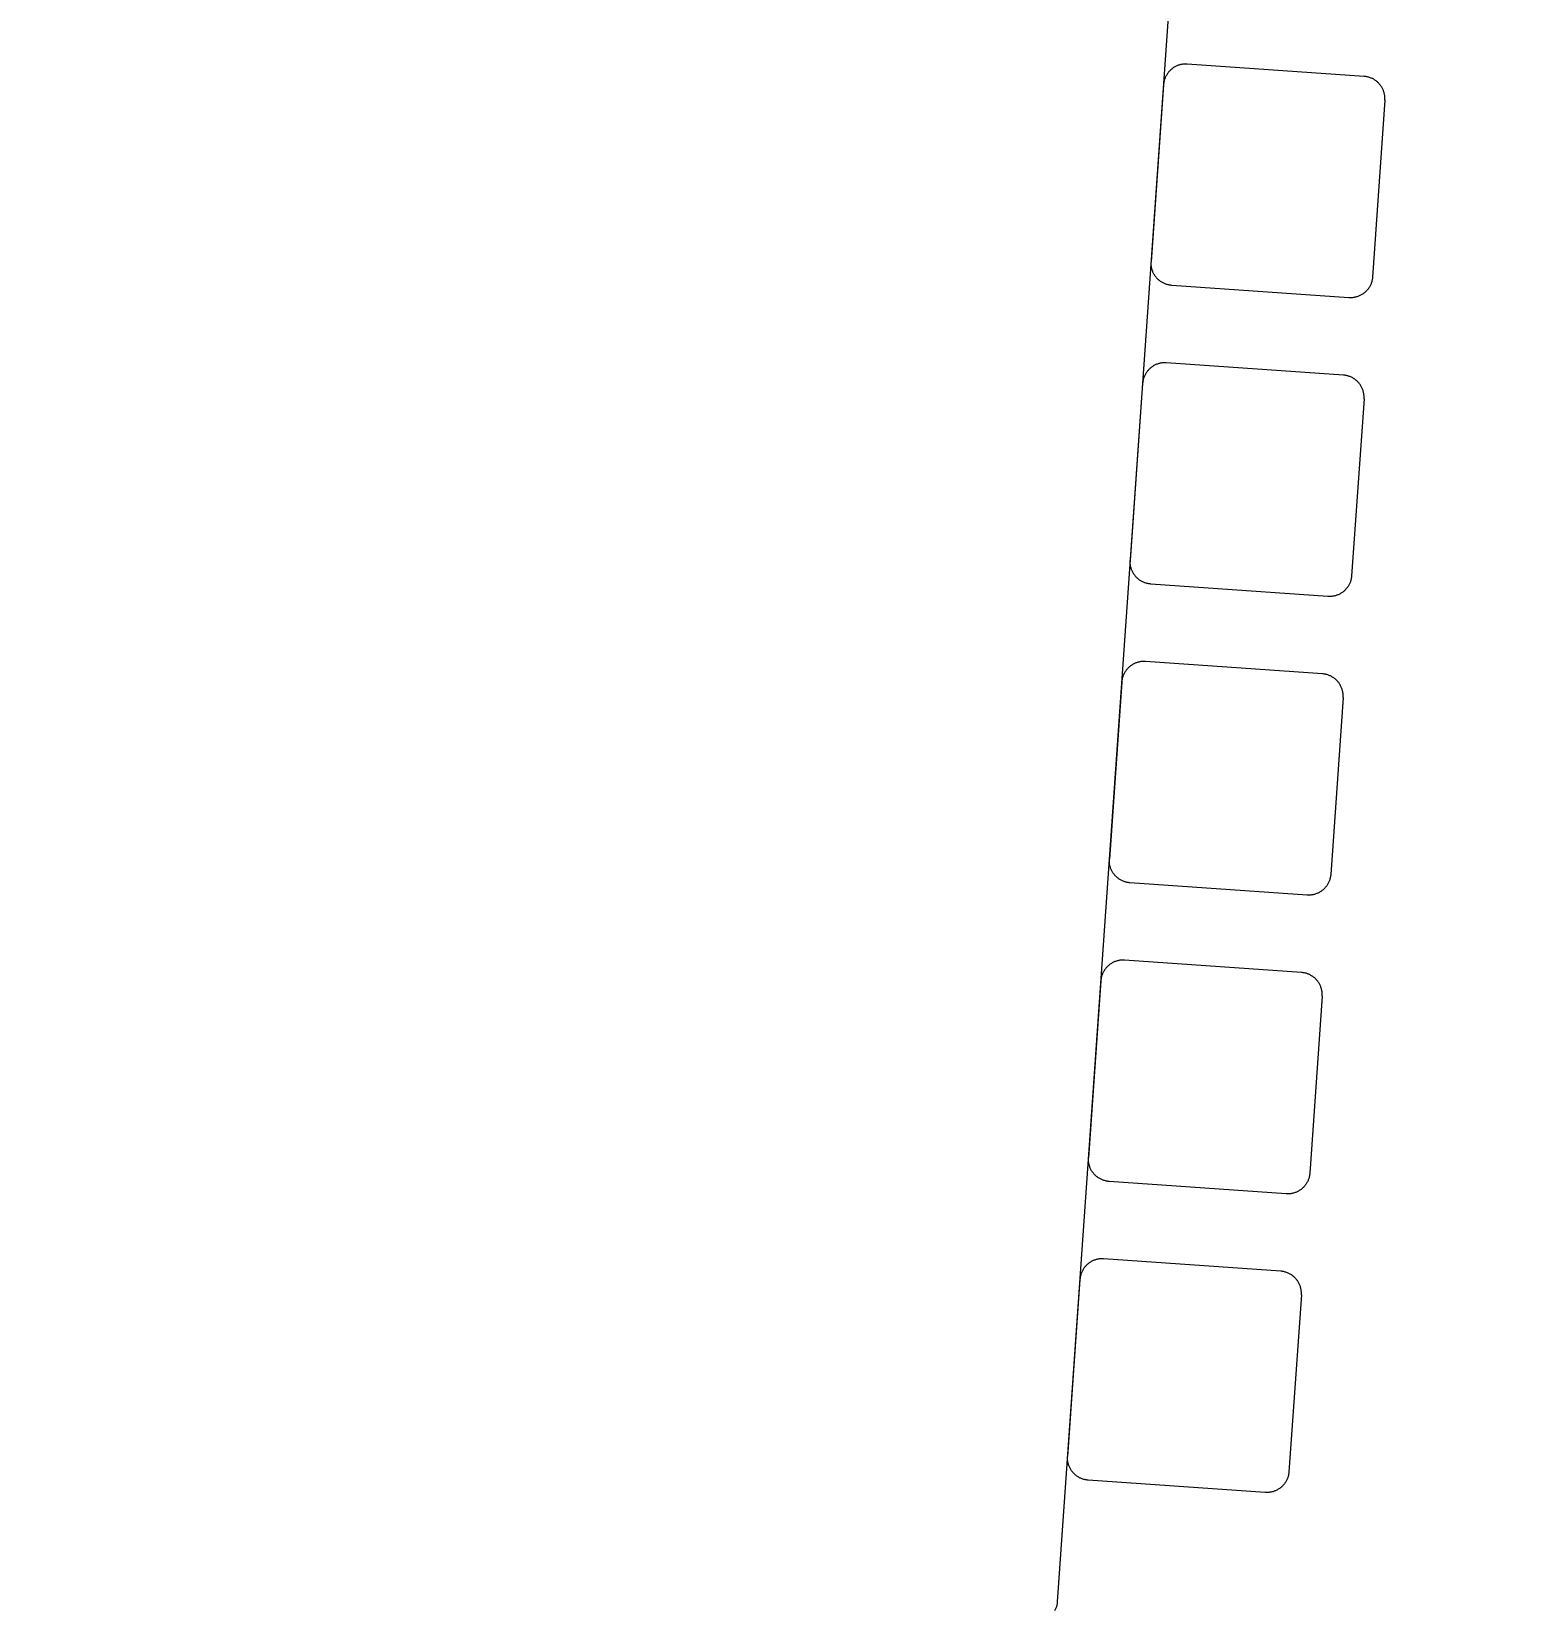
# Model space of a CAD drawing. Header units: millimetres. Extents: x -92 to 3826, y 8 to 2374.
# Drawn here: x 1190 to 1460, y 1211 to 1495.7 of the extents above; entities that cross this region are included whole.
import ezdxf

# ---------------------------------------------------------------- set-up
doc = ezdxf.new("R2010")
doc.units = ezdxf.units.MM
doc.layers.add('ZANO_R', color=7, linetype='Continuous', lineweight=0)
doc.layers.add('ZANO_W', color=1, linetype='Continuous', lineweight=0)
doc.styles.add('Arial', font='arial.ttf')
doc.styles.get("Standard").update_dxf_attribs({"font": 'ARIALUNI.TTF'})
doc.dimstyles.new('pl i ang', dxfattribs={"dimtxt": 50, "dimasz": 50, "dimexe": 1.25, "dimexo": 0.625, "dimgap": 10, "dimtad": 1, "dimtoh": 1, "dimtxsty": 'Standard', "dimcen": 2.5, "dimclrd": 1, "dimclre": 1, "dimclrt": 1, "dimadec": 0, "dimazin": 0, "dimtfac": 1, "dimtmove": 0, "dimatfit": 3, "dimfxl": 1, "dimarcsym": 1})

# ---------------------------------------------------------------- blocks, each defined once
blk = doc.blocks.new('*D388')
at = {"layer": 'ZANO_W', "color": 1, "lineweight": -2}
blk.add_line((1079.71, 1277.83), (1073.56, 1365.83), dxfattribs=at)
blk.add_arc((1084.53, 1208.93), 147.28, 109.6091, 164.3909, dxfattribs=at)
at = {"layer": 'ZANO_W', "color": 1}
for points in [[(1036.46, 1341.15), (1033.74, 1354.2), (1074.25, 1355.86)], [(936.07, 1249.47), (949.28, 1247.66), (937.25, 1208.93)]]:
    blk.add_solid(points, dxfattribs=at)
at = {"layer": 'ZANO_W', "color": 1, "insert": (954.37, 1330.3), "char_height": 40, "attachment_point": 5, "rotation": 47, "style": 'Arial'}
blk.add_mtext('86%%d', dxfattribs=at)

msp = doc.modelspace()

# ---------------------------------------------------------------- linework, layer by layer
at = {"layer": 'ZANO_R'}
for p, q in [((1429.2, 1989.21), (1374.88, 1212.47)), ((1395.95, 1489.26), (1395.83, 1489.19)), ((1396.07, 1489.33), (1395.95, 1489.26)), ((1396.19, 1489.39), (1396.07, 1489.33)), ((1396.31, 1489.45), (1396.19, 1489.39)), ((1396.43, 1489.51), (1396.31, 1489.45)), ((1396.56, 1489.56), (1396.43, 1489.51)), ((1396.69, 1489.61), (1396.56, 1489.56)), ((1396.82, 1489.65), (1396.69, 1489.61)), ((1396.95, 1489.69), (1396.82, 1489.65)), ((1397.08, 1489.73), (1396.95, 1489.69)), ((1397.21, 1489.76), (1397.08, 1489.73)), ((1397.35, 1489.78), (1397.21, 1489.76)), ((1397.48, 1489.8), (1397.35, 1489.78)), ((1397.62, 1489.82), (1397.48, 1489.8)), ((1397.75, 1489.83), (1397.62, 1489.82)), ((1397.89, 1489.84), (1397.75, 1489.83)), ((1398.03, 1489.84), (1397.89, 1489.84)), ((1398.16, 1489.83), (1398.03, 1489.84)), ((1398.3, 1489.83), (1398.16, 1489.83)), ((1430.22, 1487.6), (1398.3, 1489.83)), ((1394.06, 1486.39), (1394.04, 1486.25)), ((1394.08, 1486.52), (1394.06, 1486.39)), ((1394.11, 1486.66), (1394.08, 1486.52)), ((1394.14, 1486.79), (1394.11, 1486.66)), ((1394.17, 1486.92), (1394.14, 1486.79)), ((1394.21, 1487.05), (1394.17, 1486.92)), ((1394.25, 1487.18), (1394.21, 1487.05)), ((1394.3, 1487.31), (1394.25, 1487.18)), ((1394.35, 1487.44), (1394.3, 1487.31)), ((1394.41, 1487.56), (1394.35, 1487.44)), ((1394.47, 1487.68), (1394.41, 1487.56)), ((1394.54, 1487.8), (1394.47, 1487.68)), ((1394.61, 1487.92), (1394.54, 1487.8)), ((1394.68, 1488.04), (1394.61, 1487.92)), ((1394.76, 1488.15), (1394.68, 1488.04)), ((1394.84, 1488.26), (1394.76, 1488.15)), ((1394.92, 1488.37), (1394.84, 1488.26)), ((1395.01, 1488.47), (1394.92, 1488.37)), ((1395.1, 1488.57), (1395.01, 1488.47)), ((1395.2, 1488.67), (1395.1, 1488.57)), ((1395.3, 1488.76), (1395.2, 1488.67)), ((1395.4, 1488.86), (1395.3, 1488.76)), ((1395.5, 1488.94), (1395.4, 1488.86)), ((1395.61, 1489.03), (1395.5, 1488.94)), ((1395.72, 1489.11), (1395.61, 1489.03)), ((1395.83, 1489.19), (1395.72, 1489.11)), ((1430.36, 1487.58), (1430.22, 1487.6)), ((1430.49, 1487.57), (1430.36, 1487.58)), ((1430.63, 1487.55), (1430.49, 1487.57)), ((1430.76, 1487.52), (1430.63, 1487.55)), ((1430.9, 1487.49), (1430.76, 1487.52)), ((1431.03, 1487.46), (1430.9, 1487.49)), ((1431.16, 1487.42), (1431.03, 1487.46)), ((1431.29, 1487.37), (1431.16, 1487.42)), ((1431.42, 1487.32), (1431.29, 1487.37)), ((1431.54, 1487.27), (1431.42, 1487.32)), ((1431.67, 1487.21), (1431.54, 1487.27)), ((1431.79, 1487.15), (1431.67, 1487.21)), ((1431.91, 1487.09), (1431.79, 1487.15)), ((1432.03, 1487.02), (1431.91, 1487.09)), ((1432.14, 1486.95), (1432.03, 1487.02)), ((1432.25, 1486.87), (1432.14, 1486.95)), ((1432.36, 1486.79), (1432.25, 1486.87)), ((1432.47, 1486.7), (1432.36, 1486.79)), ((1432.58, 1486.62), (1432.47, 1486.7)), ((1432.68, 1486.52), (1432.58, 1486.62)), ((1432.78, 1486.43), (1432.68, 1486.52)), ((1432.87, 1486.33), (1432.78, 1486.43)), ((1394.03, 1486.12), (1391.8, 1454.19)), ((1394.04, 1486.25), (1394.03, 1486.12)), ((1432.96, 1486.23), (1432.87, 1486.33)), ((1433.05, 1486.12), (1432.96, 1486.23)), ((1433.13, 1486.02), (1433.05, 1486.12)), ((1433.21, 1485.91), (1433.13, 1486.02)), ((1433.29, 1485.79), (1433.21, 1485.91)), ((1433.36, 1485.68), (1433.29, 1485.79)), ((1433.43, 1485.56), (1433.36, 1485.68)), ((1433.5, 1485.44), (1433.43, 1485.56)), ((1433.56, 1485.32), (1433.5, 1485.44)), ((1433.61, 1485.19), (1433.56, 1485.32)), ((1433.67, 1485.07), (1433.61, 1485.19)), ((1433.71, 1484.94), (1433.67, 1485.07)), ((1433.76, 1484.81), (1433.71, 1484.94)), ((1433.8, 1484.68), (1433.76, 1484.81)), ((1433.83, 1484.55), (1433.8, 1484.68)), ((1433.86, 1484.41), (1433.83, 1484.55)), ((1433.89, 1484.28), (1433.86, 1484.41)), ((1433.91, 1484.14), (1433.89, 1484.28)), ((1433.92, 1484.01), (1433.91, 1484.14)), ((1433.93, 1483.87), (1433.92, 1484.01)), ((1433.94, 1483.74), (1433.93, 1483.87)), ((1433.94, 1483.6), (1433.94, 1483.74)), ((1433.94, 1483.46), (1433.94, 1483.6)), ((1433.93, 1483.33), (1431.7, 1451.4)), ((1433.93, 1483.33), (1433.94, 1483.46)), ((1393.07, 1472.57), (1393.08, 1472.57)), ((1392.8, 1468.58), (1392.79, 1468.58)), ((1391.79, 1454.06), (1391.8, 1454.19)), ((1391.79, 1453.92), (1391.79, 1454.06)), ((1391.79, 1453.78), (1391.79, 1453.92)), ((1391.8, 1453.65), (1391.79, 1453.78)), ((1391.81, 1453.51), (1391.8, 1453.65)), ((1391.83, 1453.38), (1391.81, 1453.51)), ((1391.85, 1453.24), (1391.83, 1453.38)), ((1391.87, 1453.11), (1391.85, 1453.24)), ((1391.9, 1452.97), (1391.87, 1453.11)), ((1391.94, 1452.84), (1391.9, 1452.97)), ((1391.97, 1452.71), (1391.94, 1452.84)), ((1392.02, 1452.58), (1391.97, 1452.71)), ((1392.07, 1452.45), (1392.02, 1452.58)), ((1392.12, 1452.33), (1392.07, 1452.45)), ((1392.17, 1452.2), (1392.12, 1452.33)), ((1392.23, 1452.08), (1392.17, 1452.2)), ((1392.3, 1451.96), (1392.23, 1452.08)), ((1392.37, 1451.84), (1392.3, 1451.96)), ((1392.44, 1451.73), (1392.37, 1451.84)), ((1392.52, 1451.61), (1392.44, 1451.73)), ((1392.6, 1451.5), (1392.52, 1451.61)), ((1392.68, 1451.4), (1392.6, 1451.5)), ((1392.77, 1451.29), (1392.68, 1451.4)), ((1392.86, 1451.19), (1392.77, 1451.29)), ((1392.96, 1451.09), (1392.86, 1451.19)), ((1393.05, 1451), (1392.96, 1451.09)), ((1393.16, 1450.9), (1393.05, 1451)), ((1393.26, 1450.82), (1393.16, 1450.9)), ((1393.37, 1450.73), (1393.26, 1450.82)), ((1393.48, 1450.65), (1393.37, 1450.73)), ((1393.59, 1450.57), (1393.48, 1450.65)), ((1393.71, 1450.5), (1393.59, 1450.57)), ((1393.82, 1450.43), (1393.71, 1450.5)), ((1393.94, 1450.37), (1393.82, 1450.43)), ((1394.07, 1450.31), (1393.94, 1450.37)), ((1394.19, 1450.25), (1394.07, 1450.31)), ((1394.32, 1450.2), (1394.19, 1450.25)), ((1394.44, 1450.15), (1394.32, 1450.2)), ((1394.57, 1450.1), (1394.44, 1450.15)), ((1394.7, 1450.07), (1394.57, 1450.1)), ((1394.84, 1450.03), (1394.7, 1450.07)), ((1394.97, 1450), (1394.84, 1450.03)), ((1395.1, 1449.97), (1394.97, 1450)), ((1395.24, 1449.95), (1395.1, 1449.97)), ((1395.37, 1449.94), (1395.24, 1449.95)), ((1395.51, 1449.93), (1395.37, 1449.94)), ((1427.43, 1447.69), (1395.51, 1449.93)), ((1430.98, 1449.37), (1430.89, 1449.26)), ((1431.05, 1449.48), (1430.98, 1449.37)), ((1431.13, 1449.6), (1431.05, 1449.48)), ((1431.19, 1449.72), (1431.13, 1449.6)), ((1431.26, 1449.84), (1431.19, 1449.72)), ((1431.32, 1449.96), (1431.26, 1449.84)), ((1431.38, 1450.08), (1431.32, 1449.96)), ((1431.43, 1450.21), (1431.38, 1450.08)), ((1431.48, 1450.34), (1431.43, 1450.21)), ((1431.52, 1450.47), (1431.48, 1450.34)), ((1431.56, 1450.6), (1431.52, 1450.47)), ((1431.6, 1450.73), (1431.56, 1450.6)), ((1431.63, 1450.86), (1431.6, 1450.73)), ((1431.65, 1451), (1431.63, 1450.86)), ((1431.67, 1451.13), (1431.65, 1451)), ((1431.69, 1451.27), (1431.67, 1451.13)), ((1431.7, 1451.4), (1431.69, 1451.27)), ((1427.57, 1447.69), (1427.43, 1447.69)), ((1427.7, 1447.68), (1427.57, 1447.69)), ((1427.84, 1447.69), (1427.7, 1447.68)), ((1427.98, 1447.69), (1427.84, 1447.69)), ((1428.11, 1447.7), (1427.98, 1447.69)), ((1428.25, 1447.72), (1428.11, 1447.7)), ((1428.38, 1447.74), (1428.25, 1447.72)), ((1428.52, 1447.77), (1428.38, 1447.74)), ((1428.65, 1447.8), (1428.52, 1447.77)), ((1428.78, 1447.83), (1428.65, 1447.8)), ((1428.91, 1447.87), (1428.78, 1447.83)), ((1429.04, 1447.91), (1428.91, 1447.87)), ((1429.17, 1447.96), (1429.04, 1447.91)), ((1429.3, 1448.01), (1429.17, 1447.96)), ((1429.42, 1448.07), (1429.3, 1448.01)), ((1429.55, 1448.13), (1429.42, 1448.07)), ((1429.67, 1448.19), (1429.55, 1448.13)), ((1429.78, 1448.26), (1429.67, 1448.19)), ((1429.9, 1448.34), (1429.78, 1448.26)), ((1430.01, 1448.41), (1429.9, 1448.34)), ((1430.12, 1448.49), (1430.01, 1448.41)), ((1430.23, 1448.58), (1430.12, 1448.49)), ((1430.33, 1448.66), (1430.23, 1448.58)), ((1430.44, 1448.76), (1430.33, 1448.66)), ((1430.53, 1448.85), (1430.44, 1448.76)), ((1430.63, 1448.95), (1430.53, 1448.85)), ((1430.72, 1449.05), (1430.63, 1448.95)), ((1430.81, 1449.15), (1430.72, 1449.05)), ((1430.89, 1449.26), (1430.81, 1449.15)), ((1391.84, 1435.16), (1391.73, 1435.08)), ((1391.95, 1435.24), (1391.84, 1435.16)), ((1392.07, 1435.32), (1391.95, 1435.24)), ((1392.18, 1435.39), (1392.07, 1435.32)), ((1392.3, 1435.46), (1392.18, 1435.39)), ((1392.42, 1435.52), (1392.3, 1435.46)), ((1392.54, 1435.58), (1392.42, 1435.52)), ((1392.67, 1435.64), (1392.54, 1435.58)), ((1392.79, 1435.69), (1392.67, 1435.64)), ((1392.92, 1435.74), (1392.79, 1435.69)), ((1393.05, 1435.78), (1392.92, 1435.74)), ((1393.18, 1435.82), (1393.05, 1435.78)), ((1393.31, 1435.86), (1393.18, 1435.82)), ((1393.45, 1435.89), (1393.31, 1435.86)), ((1393.58, 1435.91), (1393.45, 1435.89)), ((1393.72, 1435.93), (1393.58, 1435.91)), ((1393.85, 1435.95), (1393.72, 1435.93)), ((1393.99, 1435.96), (1393.85, 1435.95)), ((1394.12, 1435.97), (1393.99, 1435.96)), ((1394.26, 1435.97), (1394.12, 1435.97)), ((1394.4, 1435.97), (1394.26, 1435.97)), ((1394.53, 1435.96), (1394.4, 1435.97)), ((1426.46, 1433.73), (1394.53, 1435.96)), ((1390.28, 1432.38), (1390.26, 1432.25)), ((1390.29, 1432.52), (1390.28, 1432.38)), ((1390.31, 1432.65), (1390.29, 1432.52)), ((1390.34, 1432.79), (1390.31, 1432.65)), ((1390.37, 1432.92), (1390.34, 1432.79)), ((1390.4, 1433.05), (1390.37, 1432.92)), ((1390.44, 1433.18), (1390.4, 1433.05)), ((1390.49, 1433.31), (1390.44, 1433.18)), ((1390.54, 1433.44), (1390.49, 1433.31)), ((1390.59, 1433.57), (1390.54, 1433.44)), ((1390.64, 1433.69), (1390.59, 1433.57)), ((1390.71, 1433.81), (1390.64, 1433.69)), ((1390.77, 1433.93), (1390.71, 1433.81)), ((1390.84, 1434.05), (1390.77, 1433.93)), ((1390.91, 1434.17), (1390.84, 1434.05)), ((1390.99, 1434.28), (1390.91, 1434.17)), ((1391.07, 1434.39), (1390.99, 1434.28)), ((1391.15, 1434.5), (1391.07, 1434.39)), ((1391.24, 1434.6), (1391.15, 1434.5)), ((1391.33, 1434.7), (1391.24, 1434.6)), ((1391.43, 1434.8), (1391.33, 1434.7)), ((1391.53, 1434.9), (1391.43, 1434.8)), ((1391.63, 1434.99), (1391.53, 1434.9)), ((1391.73, 1435.08), (1391.63, 1434.99)), ((1426.59, 1433.72), (1426.46, 1433.73)), ((1426.73, 1433.7), (1426.59, 1433.72)), ((1426.86, 1433.68), (1426.73, 1433.7)), ((1427, 1433.65), (1426.86, 1433.68)), ((1427.13, 1433.62), (1427, 1433.65)), ((1427.26, 1433.59), (1427.13, 1433.62)), ((1427.39, 1433.55), (1427.26, 1433.59)), ((1427.52, 1433.5), (1427.39, 1433.55)), ((1427.65, 1433.46), (1427.52, 1433.5)), ((1427.78, 1433.4), (1427.65, 1433.46)), ((1427.9, 1433.35), (1427.78, 1433.4)), ((1428.02, 1433.29), (1427.9, 1433.35)), ((1428.14, 1433.22), (1428.02, 1433.29)), ((1428.26, 1433.15), (1428.14, 1433.22)), ((1428.37, 1433.08), (1428.26, 1433.15)), ((1428.49, 1433), (1428.37, 1433.08)), ((1428.6, 1432.92), (1428.49, 1433)), ((1428.71, 1432.84), (1428.6, 1432.92)), ((1428.81, 1432.75), (1428.71, 1432.84)), ((1428.91, 1432.66), (1428.81, 1432.75)), ((1429.01, 1432.56), (1428.91, 1432.66)), ((1429.1, 1432.46), (1429.01, 1432.56)), ((1429.19, 1432.36), (1429.1, 1432.46)), ((1429.28, 1432.26), (1429.19, 1432.36)), ((1390.26, 1432.25), (1388.03, 1400.33)), ((1430.17, 1429.46), (1427.93, 1397.54)), ((1429.37, 1432.15), (1429.28, 1432.26)), ((1429.45, 1432.04), (1429.37, 1432.15)), ((1429.52, 1431.93), (1429.45, 1432.04)), ((1429.6, 1431.81), (1429.52, 1431.93)), ((1429.67, 1431.69), (1429.6, 1431.81)), ((1429.73, 1431.57), (1429.67, 1431.69)), ((1429.79, 1431.45), (1429.73, 1431.57)), ((1429.85, 1431.32), (1429.79, 1431.45)), ((1429.9, 1431.2), (1429.85, 1431.32)), ((1429.95, 1431.07), (1429.9, 1431.2)), ((1429.99, 1430.94), (1429.95, 1431.07)), ((1430.03, 1430.81), (1429.99, 1430.94)), ((1430.06, 1430.68), (1430.03, 1430.81)), ((1430.09, 1430.54), (1430.06, 1430.68)), ((1430.12, 1430.41), (1430.09, 1430.54)), ((1430.14, 1430.28), (1430.12, 1430.41)), ((1430.16, 1430.14), (1430.14, 1430.28)), ((1430.17, 1430), (1430.16, 1430.14)), ((1430.17, 1429.87), (1430.17, 1430)), ((1430.18, 1429.73), (1430.17, 1429.87)), ((1430.17, 1429.59), (1430.18, 1429.73)), ((1430.17, 1429.46), (1430.17, 1429.59)), ((1389.3, 1418.7), (1389.32, 1418.7)), ((1389.04, 1414.71), (1389.02, 1414.71)), ((1388.02, 1400.19), (1388.03, 1400.33)), ((1388.02, 1400.05), (1388.02, 1400.19)), ((1388.02, 1399.92), (1388.02, 1400.05)), ((1388.03, 1399.78), (1388.02, 1399.92)), ((1388.04, 1399.64), (1388.03, 1399.78)), ((1388.06, 1399.51), (1388.04, 1399.64)), ((1388.08, 1399.37), (1388.06, 1399.51)), ((1388.1, 1399.24), (1388.08, 1399.37)), ((1388.13, 1399.11), (1388.1, 1399.24)), ((1388.17, 1398.97), (1388.13, 1399.11)), ((1388.21, 1398.84), (1388.17, 1398.97)), ((1388.25, 1398.71), (1388.21, 1398.84)), ((1388.3, 1398.59), (1388.25, 1398.71)), ((1388.35, 1398.46), (1388.3, 1398.59)), ((1388.41, 1398.33), (1388.35, 1398.46)), ((1388.47, 1398.21), (1388.41, 1398.33)), ((1388.53, 1398.09), (1388.47, 1398.21)), ((1388.6, 1397.97), (1388.53, 1398.09)), ((1388.67, 1397.86), (1388.6, 1397.97)), ((1388.75, 1397.75), (1388.67, 1397.86)), ((1388.83, 1397.63), (1388.75, 1397.75)), ((1388.92, 1397.53), (1388.83, 1397.63)), ((1389, 1397.42), (1388.92, 1397.53)), ((1389.09, 1397.32), (1389, 1397.42)), ((1389.19, 1397.22), (1389.09, 1397.32)), ((1389.29, 1397.13), (1389.19, 1397.22)), ((1389.39, 1397.04), (1389.29, 1397.13)), ((1389.49, 1396.95), (1389.39, 1397.04)), ((1389.6, 1396.86), (1389.49, 1396.95)), ((1389.71, 1396.78), (1389.6, 1396.86)), ((1389.82, 1396.71), (1389.71, 1396.78)), ((1389.94, 1396.63), (1389.82, 1396.71)), ((1390.06, 1396.56), (1389.94, 1396.63)), ((1390.18, 1396.5), (1390.06, 1396.56)), ((1390.3, 1396.44), (1390.18, 1396.5)), ((1390.42, 1396.38), (1390.3, 1396.44)), ((1390.55, 1396.33), (1390.42, 1396.38)), ((1390.68, 1396.28), (1390.55, 1396.33)), ((1390.81, 1396.24), (1390.68, 1396.28)), ((1390.94, 1396.2), (1390.81, 1396.24)), ((1391.07, 1396.16), (1390.94, 1396.2)), ((1391.2, 1396.13), (1391.07, 1396.16)), ((1391.34, 1396.11), (1391.2, 1396.13)), ((1391.47, 1396.09), (1391.34, 1396.11)), ((1391.61, 1396.07), (1391.47, 1396.09)), ((1391.74, 1396.06), (1391.61, 1396.07)), ((1423.66, 1393.82), (1391.74, 1396.06)), ((1427.04, 1395.29), (1426.95, 1395.18)), ((1427.13, 1395.39), (1427.04, 1395.29)), ((1427.21, 1395.5), (1427.13, 1395.39)), ((1427.29, 1395.62), (1427.21, 1395.5)), ((1427.36, 1395.73), (1427.29, 1395.62)), ((1427.43, 1395.85), (1427.36, 1395.73)), ((1427.49, 1395.97), (1427.43, 1395.85)), ((1427.55, 1396.09), (1427.49, 1395.97)), ((1427.61, 1396.22), (1427.55, 1396.09)), ((1427.66, 1396.34), (1427.61, 1396.22)), ((1427.71, 1396.47), (1427.66, 1396.34)), ((1427.75, 1396.6), (1427.71, 1396.47)), ((1427.79, 1396.73), (1427.75, 1396.6)), ((1427.83, 1396.86), (1427.79, 1396.73)), ((1427.86, 1396.99), (1427.83, 1396.86)), ((1427.88, 1397.13), (1427.86, 1396.99)), ((1427.91, 1397.26), (1427.88, 1397.13)), ((1427.92, 1397.4), (1427.91, 1397.26)), ((1427.93, 1397.54), (1427.92, 1397.4)), ((1423.8, 1393.82), (1423.66, 1393.82)), ((1423.94, 1393.81), (1423.8, 1393.82)), ((1424.07, 1393.82), (1423.94, 1393.81)), ((1424.21, 1393.82), (1424.07, 1393.82)), ((1424.35, 1393.84), (1424.21, 1393.82)), ((1424.48, 1393.85), (1424.35, 1393.84)), ((1424.62, 1393.87), (1424.48, 1393.85)), ((1424.75, 1393.9), (1424.62, 1393.87)), ((1424.88, 1393.93), (1424.75, 1393.9)), ((1425.02, 1393.96), (1424.88, 1393.93)), ((1425.15, 1394), (1425.02, 1393.96)), ((1425.28, 1394.04), (1425.15, 1394)), ((1425.41, 1394.09), (1425.28, 1394.04)), ((1425.53, 1394.14), (1425.41, 1394.09)), ((1425.66, 1394.2), (1425.53, 1394.14)), ((1425.78, 1394.26), (1425.66, 1394.2)), ((1425.9, 1394.33), (1425.78, 1394.26)), ((1426.02, 1394.39), (1425.9, 1394.33)), ((1426.13, 1394.47), (1426.02, 1394.39)), ((1426.25, 1394.54), (1426.13, 1394.47)), ((1426.36, 1394.62), (1426.25, 1394.54)), ((1426.46, 1394.71), (1426.36, 1394.62)), ((1426.57, 1394.8), (1426.46, 1394.71)), ((1426.67, 1394.89), (1426.57, 1394.8)), ((1426.77, 1394.98), (1426.67, 1394.89)), ((1426.86, 1395.08), (1426.77, 1394.98)), ((1426.95, 1395.18), (1426.86, 1395.08)), ((1387.76, 1381.03), (1387.66, 1380.93)), ((1387.86, 1381.12), (1387.76, 1381.03)), ((1387.97, 1381.21), (1387.86, 1381.12)), ((1388.08, 1381.29), (1387.97, 1381.21)), ((1388.19, 1381.37), (1388.08, 1381.29)), ((1388.3, 1381.45), (1388.19, 1381.37)), ((1388.41, 1381.52), (1388.3, 1381.45)), ((1388.53, 1381.59), (1388.41, 1381.52)), ((1388.65, 1381.65), (1388.53, 1381.59)), ((1388.77, 1381.72), (1388.65, 1381.65)), ((1388.9, 1381.77), (1388.77, 1381.72)), ((1389.03, 1381.82), (1388.9, 1381.77)), ((1389.15, 1381.87), (1389.03, 1381.82)), ((1389.28, 1381.91), (1389.15, 1381.87)), ((1389.41, 1381.95), (1389.28, 1381.91)), ((1389.55, 1381.99), (1389.41, 1381.95)), ((1389.68, 1382.02), (1389.55, 1381.99)), ((1389.81, 1382.04), (1389.68, 1382.02)), ((1389.95, 1382.06), (1389.81, 1382.04)), ((1390.08, 1382.08), (1389.95, 1382.06)), ((1390.22, 1382.09), (1390.08, 1382.08)), ((1390.36, 1382.1), (1390.22, 1382.09)), ((1390.49, 1382.1), (1390.36, 1382.1)), ((1390.63, 1382.1), (1390.49, 1382.1)), ((1390.77, 1382.09), (1390.63, 1382.1)), ((1422.69, 1379.86), (1390.77, 1382.09)), ((1386.5, 1378.38), (1384.26, 1346.46)), ((1386.51, 1378.52), (1386.5, 1378.38)), ((1386.53, 1378.65), (1386.51, 1378.52)), ((1386.55, 1378.79), (1386.53, 1378.65)), ((1386.57, 1378.92), (1386.55, 1378.79)), ((1386.6, 1379.05), (1386.57, 1378.92)), ((1386.64, 1379.19), (1386.6, 1379.05)), ((1386.68, 1379.32), (1386.64, 1379.19)), ((1386.72, 1379.45), (1386.68, 1379.32)), ((1386.77, 1379.57), (1386.72, 1379.45)), ((1386.82, 1379.7), (1386.77, 1379.57)), ((1386.88, 1379.82), (1386.82, 1379.7)), ((1386.94, 1379.95), (1386.88, 1379.82)), ((1387, 1380.07), (1386.94, 1379.95)), ((1387.07, 1380.18), (1387, 1380.07)), ((1387.15, 1380.3), (1387.07, 1380.18)), ((1387.22, 1380.41), (1387.15, 1380.3)), ((1387.3, 1380.52), (1387.22, 1380.41)), ((1387.39, 1380.63), (1387.3, 1380.52)), ((1387.48, 1380.73), (1387.39, 1380.63)), ((1387.57, 1380.84), (1387.48, 1380.73)), ((1387.66, 1380.93), (1387.57, 1380.84)), ((1422.82, 1379.85), (1422.69, 1379.86)), ((1422.96, 1379.83), (1422.82, 1379.85)), ((1423.09, 1379.81), (1422.96, 1379.83)), ((1423.23, 1379.78), (1423.09, 1379.81)), ((1423.36, 1379.75), (1423.23, 1379.78)), ((1423.49, 1379.72), (1423.36, 1379.75)), ((1423.63, 1379.68), (1423.49, 1379.72)), ((1423.75, 1379.64), (1423.63, 1379.68)), ((1423.88, 1379.59), (1423.75, 1379.64)), ((1424.01, 1379.53), (1423.88, 1379.59)), ((1424.13, 1379.48), (1424.01, 1379.53)), ((1424.25, 1379.42), (1424.13, 1379.48)), ((1424.37, 1379.35), (1424.25, 1379.42)), ((1424.49, 1379.28), (1424.37, 1379.35)), ((1424.61, 1379.21), (1424.49, 1379.28)), ((1424.72, 1379.13), (1424.61, 1379.21)), ((1424.83, 1379.05), (1424.72, 1379.13)), ((1424.94, 1378.97), (1424.83, 1379.05)), ((1425.04, 1378.88), (1424.94, 1378.97)), ((1425.14, 1378.79), (1425.04, 1378.88)), ((1425.24, 1378.69), (1425.14, 1378.79)), ((1425.34, 1378.59), (1425.24, 1378.69)), ((1425.43, 1378.49), (1425.34, 1378.59)), ((1425.52, 1378.39), (1425.43, 1378.49)), ((1425.6, 1378.28), (1425.52, 1378.39)), ((1425.68, 1378.17), (1425.6, 1378.28)), ((1425.76, 1378.06), (1425.68, 1378.17)), ((1426.4, 1375.59), (1424.17, 1343.67)), ((1425.83, 1377.94), (1425.76, 1378.06)), ((1425.9, 1377.82), (1425.83, 1377.94)), ((1425.96, 1377.7), (1425.9, 1377.82)), ((1426.02, 1377.58), (1425.96, 1377.7)), ((1426.08, 1377.46), (1426.02, 1377.58)), ((1426.13, 1377.33), (1426.08, 1377.46)), ((1426.18, 1377.2), (1426.13, 1377.33)), ((1426.22, 1377.07), (1426.18, 1377.2)), ((1426.26, 1376.94), (1426.22, 1377.07)), ((1426.3, 1376.81), (1426.26, 1376.94)), ((1426.33, 1376.68), (1426.3, 1376.81)), ((1426.35, 1376.54), (1426.33, 1376.68)), ((1426.37, 1376.41), (1426.35, 1376.54)), ((1426.39, 1376.27), (1426.37, 1376.41)), ((1426.4, 1376.14), (1426.39, 1376.27)), ((1426.41, 1376), (1426.4, 1376.14)), ((1426.4, 1375.59), (1426.41, 1375.73)), ((1426.41, 1375.86), (1426.41, 1376)), ((1426.41, 1375.73), (1426.41, 1375.86)), ((1385.54, 1364.83), (1385.55, 1364.83)), ((1385.27, 1360.84), (1385.26, 1360.84)), ((1384.25, 1346.18), (1384.26, 1346.32)), ((1384.26, 1346.05), (1384.25, 1346.18)), ((1384.26, 1346.32), (1384.26, 1346.46)), ((1384.26, 1345.91), (1384.26, 1346.05)), ((1384.28, 1345.78), (1384.26, 1345.91)), ((1384.29, 1345.64), (1384.28, 1345.78)), ((1384.31, 1345.5), (1384.29, 1345.64)), ((1384.34, 1345.37), (1384.31, 1345.5)), ((1384.37, 1345.24), (1384.34, 1345.37)), ((1384.4, 1345.11), (1384.37, 1345.24)), ((1384.44, 1344.97), (1384.4, 1345.11)), ((1384.48, 1344.84), (1384.44, 1344.97)), ((1384.53, 1344.72), (1384.48, 1344.84)), ((1384.58, 1344.59), (1384.53, 1344.72)), ((1384.64, 1344.47), (1384.58, 1344.59)), ((1384.7, 1344.34), (1384.64, 1344.47)), ((1384.77, 1344.22), (1384.7, 1344.34)), ((1384.83, 1344.11), (1384.77, 1344.22)), ((1384.91, 1343.99), (1384.83, 1344.11)), ((1384.98, 1343.88), (1384.91, 1343.99)), ((1385.06, 1343.77), (1384.98, 1343.88)), ((1385.15, 1343.66), (1385.06, 1343.77)), ((1385.24, 1343.55), (1385.15, 1343.66)), ((1385.33, 1343.45), (1385.24, 1343.55)), ((1385.42, 1343.35), (1385.33, 1343.45)), ((1385.52, 1343.26), (1385.42, 1343.35)), ((1385.62, 1343.17), (1385.52, 1343.26)), ((1385.73, 1343.08), (1385.62, 1343.17)), ((1385.83, 1342.99), (1385.73, 1343.08)), ((1385.94, 1342.91), (1385.83, 1342.99)), ((1386.06, 1342.84), (1385.94, 1342.91)), ((1386.17, 1342.76), (1386.06, 1342.84)), ((1386.29, 1342.69), (1386.17, 1342.76)), ((1386.41, 1342.63), (1386.29, 1342.69)), ((1386.53, 1342.57), (1386.41, 1342.63)), ((1386.66, 1342.51), (1386.53, 1342.57)), ((1386.78, 1342.46), (1386.66, 1342.51)), ((1386.91, 1342.41), (1386.78, 1342.46)), ((1387.04, 1342.37), (1386.91, 1342.41)), ((1387.17, 1342.33), (1387.04, 1342.37)), ((1387.3, 1342.29), (1387.17, 1342.33)), ((1387.44, 1342.26), (1387.3, 1342.29)), ((1387.57, 1342.24), (1387.44, 1342.26)), ((1387.7, 1342.22), (1387.57, 1342.24)), ((1387.84, 1342.2), (1387.7, 1342.22)), ((1387.98, 1342.19), (1387.84, 1342.2)), ((1419.9, 1339.96), (1387.98, 1342.19)), ((1423.1, 1341.21), (1423, 1341.11)), ((1423.19, 1341.31), (1423.1, 1341.21)), ((1423.28, 1341.42), (1423.19, 1341.31)), ((1423.36, 1341.52), (1423.28, 1341.42)), ((1423.44, 1341.63), (1423.36, 1341.52)), ((1423.52, 1341.75), (1423.44, 1341.63)), ((1423.59, 1341.86), (1423.52, 1341.75)), ((1423.66, 1341.98), (1423.59, 1341.86)), ((1423.73, 1342.1), (1423.66, 1341.98)), ((1423.79, 1342.22), (1423.73, 1342.1)), ((1423.84, 1342.35), (1423.79, 1342.22)), ((1423.9, 1342.47), (1423.84, 1342.35)), ((1423.94, 1342.6), (1423.9, 1342.47)), ((1423.99, 1342.73), (1423.94, 1342.6)), ((1424.03, 1342.86), (1423.99, 1342.73)), ((1424.06, 1342.99), (1424.03, 1342.86)), ((1424.09, 1343.13), (1424.06, 1342.99)), ((1424.12, 1343.26), (1424.09, 1343.13)), ((1424.14, 1343.4), (1424.12, 1343.26)), ((1424.16, 1343.53), (1424.14, 1343.4)), ((1424.17, 1343.67), (1424.16, 1343.53)), ((1420.03, 1339.95), (1419.9, 1339.96)), ((1420.17, 1339.95), (1420.03, 1339.95)), ((1420.31, 1339.95), (1420.17, 1339.95)), ((1420.44, 1339.96), (1420.31, 1339.95)), ((1420.58, 1339.97), (1420.44, 1339.96)), ((1420.72, 1339.98), (1420.58, 1339.97)), ((1420.85, 1340), (1420.72, 1339.98)), ((1420.98, 1340.03), (1420.85, 1340)), ((1421.12, 1340.06), (1420.98, 1340.03)), ((1421.25, 1340.09), (1421.12, 1340.06)), ((1421.38, 1340.13), (1421.25, 1340.09)), ((1421.51, 1340.18), (1421.38, 1340.13)), ((1421.64, 1340.22), (1421.51, 1340.18)), ((1421.76, 1340.28), (1421.64, 1340.22)), ((1421.89, 1340.33), (1421.76, 1340.28)), ((1422.01, 1340.39), (1421.89, 1340.33)), ((1422.13, 1340.46), (1422.01, 1340.39)), ((1422.25, 1340.53), (1422.13, 1340.46)), ((1422.37, 1340.6), (1422.25, 1340.53)), ((1422.48, 1340.67), (1422.37, 1340.6)), ((1422.59, 1340.76), (1422.48, 1340.67)), ((1422.7, 1340.84), (1422.59, 1340.76)), ((1422.8, 1340.93), (1422.7, 1340.84)), ((1422.9, 1341.02), (1422.8, 1340.93)), ((1423, 1341.11), (1422.9, 1341.02)), ((1383.8, 1326.97), (1383.71, 1326.87)), ((1383.9, 1327.06), (1383.8, 1326.97)), ((1383.99, 1327.16), (1383.9, 1327.06)), ((1384.1, 1327.25), (1383.99, 1327.16)), ((1384.2, 1327.34), (1384.1, 1327.25)), ((1384.31, 1327.42), (1384.2, 1327.34)), ((1384.42, 1327.5), (1384.31, 1327.42)), ((1384.53, 1327.58), (1384.42, 1327.5)), ((1384.65, 1327.65), (1384.53, 1327.58)), ((1384.77, 1327.72), (1384.65, 1327.65)), ((1384.89, 1327.79), (1384.77, 1327.72)), ((1385.01, 1327.85), (1384.89, 1327.79)), ((1385.13, 1327.9), (1385.01, 1327.85)), ((1385.26, 1327.96), (1385.13, 1327.9)), ((1385.39, 1328), (1385.26, 1327.96)), ((1385.52, 1328.05), (1385.39, 1328)), ((1385.65, 1328.09), (1385.52, 1328.05)), ((1385.78, 1328.12), (1385.65, 1328.09)), ((1385.91, 1328.15), (1385.78, 1328.12)), ((1386.05, 1328.17), (1385.91, 1328.15)), ((1386.18, 1328.2), (1386.05, 1328.17)), ((1386.32, 1328.21), (1386.18, 1328.2)), ((1386.45, 1328.22), (1386.32, 1328.21)), ((1386.59, 1328.23), (1386.45, 1328.22)), ((1386.73, 1328.23), (1386.59, 1328.23)), ((1386.86, 1328.23), (1386.73, 1328.23)), ((1387, 1328.22), (1386.86, 1328.23)), ((1418.92, 1325.99), (1387, 1328.22)), ((1382.73, 1324.51), (1380.5, 1292.59)), ((1382.74, 1324.65), (1382.73, 1324.51)), ((1382.76, 1324.78), (1382.74, 1324.65)), ((1382.78, 1324.92), (1382.76, 1324.78)), ((1382.81, 1325.05), (1382.78, 1324.92)), ((1382.84, 1325.19), (1382.81, 1325.05)), ((1382.87, 1325.32), (1382.84, 1325.19)), ((1382.91, 1325.45), (1382.87, 1325.32)), ((1382.95, 1325.58), (1382.91, 1325.45)), ((1383, 1325.71), (1382.95, 1325.58)), ((1383.05, 1325.83), (1383, 1325.71)), ((1383.11, 1325.96), (1383.05, 1325.83)), ((1383.17, 1326.08), (1383.11, 1325.96)), ((1383.24, 1326.2), (1383.17, 1326.08)), ((1383.31, 1326.32), (1383.24, 1326.2)), ((1383.38, 1326.43), (1383.31, 1326.32)), ((1383.46, 1326.54), (1383.38, 1326.43)), ((1383.54, 1326.65), (1383.46, 1326.54)), ((1383.62, 1326.76), (1383.54, 1326.65)), ((1383.71, 1326.87), (1383.62, 1326.76)), ((1419.06, 1325.98), (1418.92, 1325.99)), ((1419.19, 1325.96), (1419.06, 1325.98)), ((1419.33, 1325.94), (1419.19, 1325.96)), ((1419.46, 1325.91), (1419.33, 1325.94)), ((1419.6, 1325.88), (1419.46, 1325.91)), ((1419.73, 1325.85), (1419.6, 1325.88)), ((1419.86, 1325.81), (1419.73, 1325.85)), ((1419.99, 1325.77), (1419.86, 1325.81)), ((1420.12, 1325.72), (1419.99, 1325.77)), ((1420.24, 1325.67), (1420.12, 1325.72)), ((1420.37, 1325.61), (1420.24, 1325.67)), ((1420.49, 1325.55), (1420.37, 1325.61)), ((1420.61, 1325.48), (1420.49, 1325.55)), ((1420.73, 1325.41), (1420.61, 1325.48)), ((1420.84, 1325.34), (1420.73, 1325.41)), ((1420.95, 1325.26), (1420.84, 1325.34)), ((1421.06, 1325.18), (1420.95, 1325.26)), ((1421.17, 1325.1), (1421.06, 1325.18)), ((1421.28, 1325.01), (1421.17, 1325.1)), ((1421.38, 1324.92), (1421.28, 1325.01)), ((1421.48, 1324.82), (1421.38, 1324.92)), ((1421.57, 1324.73), (1421.48, 1324.82)), ((1421.66, 1324.62), (1421.57, 1324.73)), ((1421.75, 1324.52), (1421.66, 1324.62)), ((1421.83, 1324.41), (1421.75, 1324.52)), ((1421.91, 1324.3), (1421.83, 1324.41)), ((1421.99, 1324.19), (1421.91, 1324.3)), ((1422.06, 1324.07), (1421.99, 1324.19)), ((1422.13, 1323.96), (1422.06, 1324.07)), ((1422.63, 1321.72), (1420.4, 1289.8)), ((1422.2, 1323.83), (1422.13, 1323.96)), ((1422.26, 1323.71), (1422.2, 1323.83)), ((1422.31, 1323.59), (1422.26, 1323.71)), ((1422.37, 1323.46), (1422.31, 1323.59)), ((1422.41, 1323.33), (1422.37, 1323.46)), ((1422.46, 1323.2), (1422.41, 1323.33)), ((1422.5, 1323.07), (1422.46, 1323.2)), ((1422.53, 1322.94), (1422.5, 1323.07)), ((1422.56, 1322.81), (1422.53, 1322.94)), ((1422.59, 1322.67), (1422.56, 1322.81)), ((1422.61, 1322.54), (1422.59, 1322.67)), ((1422.62, 1322.4), (1422.61, 1322.54)), ((1422.63, 1322.27), (1422.62, 1322.4)), ((1422.64, 1322.13), (1422.63, 1322.27)), ((1422.63, 1321.72), (1422.64, 1321.86)), ((1422.64, 1321.99), (1422.64, 1322.13)), ((1422.64, 1321.86), (1422.64, 1321.99)), ((1381.77, 1310.96), (1381.78, 1310.96)), ((1381.5, 1306.97), (1381.49, 1306.97)), ((1380.49, 1292.45), (1380.5, 1292.59)), ((1380.49, 1292.32), (1380.49, 1292.45)), ((1380.49, 1292.18), (1380.49, 1292.32)), ((1380.5, 1292.04), (1380.49, 1292.18)), ((1380.51, 1291.91), (1380.5, 1292.04)), ((1380.52, 1291.77), (1380.51, 1291.91)), ((1380.55, 1291.64), (1380.52, 1291.77)), ((1380.57, 1291.5), (1380.55, 1291.64)), ((1380.6, 1291.37), (1380.57, 1291.5)), ((1380.63, 1291.24), (1380.6, 1291.37)), ((1380.67, 1291.11), (1380.63, 1291.24)), ((1380.72, 1290.98), (1380.67, 1291.11)), ((1380.76, 1290.85), (1380.72, 1290.98)), ((1380.82, 1290.72), (1380.76, 1290.85)), ((1380.87, 1290.6), (1380.82, 1290.72)), ((1380.93, 1290.48), (1380.87, 1290.6)), ((1381, 1290.35), (1380.93, 1290.48)), ((1381.07, 1290.24), (1381, 1290.35)), ((1381.14, 1290.12), (1381.07, 1290.24)), ((1381.22, 1290.01), (1381.14, 1290.12)), ((1381.3, 1289.9), (1381.22, 1290.01)), ((1381.38, 1289.79), (1381.3, 1289.9)), ((1381.47, 1289.69), (1381.38, 1289.79)), ((1381.56, 1289.58), (1381.47, 1289.69)), ((1381.66, 1289.49), (1381.56, 1289.58)), ((1381.75, 1289.39), (1381.66, 1289.49)), ((1381.85, 1289.3), (1381.75, 1289.39)), ((1381.96, 1289.21), (1381.85, 1289.3)), ((1382.07, 1289.13), (1381.96, 1289.21)), ((1382.18, 1289.05), (1382.07, 1289.13)), ((1382.29, 1288.97), (1382.18, 1289.05)), ((1382.4, 1288.9), (1382.29, 1288.97)), ((1382.52, 1288.83), (1382.4, 1288.9)), ((1382.64, 1288.76), (1382.52, 1288.83)), ((1382.76, 1288.7), (1382.64, 1288.76)), ((1382.89, 1288.64), (1382.76, 1288.7)), ((1383.02, 1288.59), (1382.89, 1288.64)), ((1383.14, 1288.54), (1383.02, 1288.59)), ((1383.27, 1288.5), (1383.14, 1288.54)), ((1383.4, 1288.46), (1383.27, 1288.5)), ((1383.54, 1288.43), (1383.4, 1288.46)), ((1383.67, 1288.39), (1383.54, 1288.43)), ((1383.8, 1288.37), (1383.67, 1288.39)), ((1383.94, 1288.35), (1383.8, 1288.37)), ((1384.07, 1288.33), (1383.94, 1288.35)), ((1384.21, 1288.32), (1384.07, 1288.33)), ((1416.13, 1286.09), (1384.21, 1288.32)), ((1419.03, 1287.06), (1418.93, 1286.97)), ((1419.14, 1287.15), (1419.03, 1287.06)), ((1419.23, 1287.25), (1419.14, 1287.15)), ((1419.33, 1287.34), (1419.23, 1287.25)), ((1419.42, 1287.44), (1419.33, 1287.34)), ((1419.51, 1287.55), (1419.42, 1287.44)), ((1419.59, 1287.66), (1419.51, 1287.55)), ((1419.67, 1287.77), (1419.59, 1287.66)), ((1419.75, 1287.88), (1419.67, 1287.77)), ((1419.82, 1287.99), (1419.75, 1287.88)), ((1419.89, 1288.11), (1419.82, 1287.99)), ((1419.96, 1288.23), (1419.89, 1288.11)), ((1420.02, 1288.35), (1419.96, 1288.23)), ((1420.08, 1288.48), (1420.02, 1288.35)), ((1420.13, 1288.6), (1420.08, 1288.48)), ((1420.18, 1288.73), (1420.13, 1288.6)), ((1420.22, 1288.86), (1420.18, 1288.73)), ((1420.26, 1288.99), (1420.22, 1288.86)), ((1420.29, 1289.12), (1420.26, 1288.99)), ((1420.33, 1289.26), (1420.29, 1289.12)), ((1420.35, 1289.39), (1420.33, 1289.26)), ((1420.37, 1289.53), (1420.35, 1289.39)), ((1420.39, 1289.66), (1420.37, 1289.53)), ((1420.4, 1289.8), (1420.39, 1289.66)), ((1416.27, 1286.08), (1416.13, 1286.09)), ((1416.4, 1286.08), (1416.27, 1286.08)), ((1416.54, 1286.08), (1416.4, 1286.08)), ((1416.68, 1286.09), (1416.54, 1286.08)), ((1416.81, 1286.1), (1416.68, 1286.09)), ((1416.95, 1286.11), (1416.81, 1286.1)), ((1417.08, 1286.13), (1416.95, 1286.11)), ((1417.22, 1286.16), (1417.08, 1286.13)), ((1417.35, 1286.19), (1417.22, 1286.16)), ((1417.48, 1286.22), (1417.35, 1286.19)), ((1417.61, 1286.26), (1417.48, 1286.22)), ((1417.74, 1286.31), (1417.61, 1286.26)), ((1417.87, 1286.35), (1417.74, 1286.31)), ((1418, 1286.41), (1417.87, 1286.35)), ((1418.12, 1286.46), (1418, 1286.41)), ((1418.24, 1286.52), (1418.12, 1286.46)), ((1418.37, 1286.59), (1418.24, 1286.52)), ((1418.48, 1286.66), (1418.37, 1286.59)), ((1418.6, 1286.73), (1418.48, 1286.66)), ((1418.71, 1286.81), (1418.6, 1286.73)), ((1418.82, 1286.89), (1418.71, 1286.81)), ((1418.93, 1286.97), (1418.82, 1286.89)), ((1379.85, 1272.89), (1379.77, 1272.79)), ((1379.94, 1273), (1379.85, 1272.89)), ((1380.03, 1273.1), (1379.94, 1273)), ((1380.13, 1273.2), (1380.03, 1273.1)), ((1380.23, 1273.29), (1380.13, 1273.2)), ((1380.33, 1273.38), (1380.23, 1273.29)), ((1380.43, 1273.47), (1380.33, 1273.38)), ((1380.54, 1273.55), (1380.43, 1273.47)), ((1380.65, 1273.64), (1380.54, 1273.55)), ((1380.76, 1273.71), (1380.65, 1273.64)), ((1380.88, 1273.78), (1380.76, 1273.71)), ((1381, 1273.85), (1380.88, 1273.78)), ((1381.12, 1273.92), (1381, 1273.85)), ((1381.24, 1273.98), (1381.12, 1273.92)), ((1381.37, 1274.03), (1381.24, 1273.98)), ((1381.49, 1274.09), (1381.37, 1274.03)), ((1381.62, 1274.13), (1381.49, 1274.09)), ((1381.75, 1274.18), (1381.62, 1274.13)), ((1381.88, 1274.22), (1381.75, 1274.18)), ((1382.01, 1274.25), (1381.88, 1274.22)), ((1382.15, 1274.28), (1382.01, 1274.25)), ((1382.28, 1274.31), (1382.15, 1274.28)), ((1382.41, 1274.33), (1382.28, 1274.31)), ((1382.55, 1274.34), (1382.41, 1274.33)), ((1382.69, 1274.35), (1382.55, 1274.34)), ((1382.82, 1274.36), (1382.69, 1274.35)), ((1382.96, 1274.36), (1382.82, 1274.36)), ((1383.1, 1274.36), (1382.96, 1274.36)), ((1383.23, 1274.35), (1383.1, 1274.36)), ((1415.15, 1272.12), (1383.23, 1274.35)), ((1378.96, 1270.64), (1376.73, 1238.72)), ((1378.98, 1270.78), (1378.96, 1270.64)), ((1378.99, 1270.91), (1378.98, 1270.78)), ((1379.01, 1271.05), (1378.99, 1270.91)), ((1379.04, 1271.18), (1379.01, 1271.05)), ((1379.07, 1271.32), (1379.04, 1271.18)), ((1379.1, 1271.45), (1379.07, 1271.32)), ((1379.14, 1271.58), (1379.1, 1271.45)), ((1379.19, 1271.71), (1379.14, 1271.58)), ((1379.23, 1271.84), (1379.19, 1271.71)), ((1379.29, 1271.96), (1379.23, 1271.84)), ((1379.34, 1272.09), (1379.29, 1271.96)), ((1379.4, 1272.21), (1379.34, 1272.09)), ((1379.47, 1272.33), (1379.4, 1272.21)), ((1379.54, 1272.45), (1379.47, 1272.33)), ((1379.61, 1272.56), (1379.54, 1272.45)), ((1379.69, 1272.68), (1379.61, 1272.56)), ((1379.77, 1272.79), (1379.69, 1272.68)), ((1415.29, 1272.11), (1415.15, 1272.12)), ((1415.43, 1272.09), (1415.29, 1272.11)), ((1415.56, 1272.07), (1415.43, 1272.09)), ((1415.7, 1272.05), (1415.56, 1272.07)), ((1415.83, 1272.02), (1415.7, 1272.05)), ((1415.96, 1271.98), (1415.83, 1272.02)), ((1416.09, 1271.94), (1415.96, 1271.98)), ((1416.22, 1271.9), (1416.09, 1271.94)), ((1416.35, 1271.85), (1416.22, 1271.9)), ((1416.47, 1271.8), (1416.35, 1271.85)), ((1416.6, 1271.74), (1416.47, 1271.8)), ((1416.72, 1271.68), (1416.6, 1271.74)), ((1416.84, 1271.62), (1416.72, 1271.68)), ((1416.96, 1271.55), (1416.84, 1271.62)), ((1417.07, 1271.47), (1416.96, 1271.55)), ((1417.19, 1271.4), (1417.07, 1271.47)), ((1417.3, 1271.31), (1417.19, 1271.4)), ((1417.4, 1271.23), (1417.3, 1271.31)), ((1417.51, 1271.14), (1417.4, 1271.23)), ((1417.61, 1271.05), (1417.51, 1271.14)), ((1417.71, 1270.96), (1417.61, 1271.05)), ((1417.8, 1270.86), (1417.71, 1270.96)), ((1417.89, 1270.76), (1417.8, 1270.86)), ((1417.98, 1270.65), (1417.89, 1270.76)), ((1418.07, 1270.54), (1417.98, 1270.65)), ((1418.15, 1270.43), (1418.07, 1270.54)), ((1418.22, 1270.32), (1418.15, 1270.43)), ((1418.3, 1270.2), (1418.22, 1270.32)), ((1418.37, 1270.09), (1418.3, 1270.2)), ((1418.43, 1269.97), (1418.37, 1270.09)), ((1418.49, 1269.84), (1418.43, 1269.97)), ((1418.87, 1267.85), (1416.63, 1235.93)), ((1418.55, 1269.72), (1418.49, 1269.84)), ((1418.6, 1269.59), (1418.55, 1269.72)), ((1418.65, 1269.47), (1418.6, 1269.59)), ((1418.69, 1269.34), (1418.65, 1269.47)), ((1418.73, 1269.2), (1418.69, 1269.34)), ((1418.76, 1269.07), (1418.73, 1269.2)), ((1418.79, 1268.94), (1418.76, 1269.07)), ((1418.82, 1268.81), (1418.79, 1268.94)), ((1418.84, 1268.67), (1418.82, 1268.81)), ((1418.86, 1268.53), (1418.84, 1268.67)), ((1418.87, 1268.4), (1418.86, 1268.53)), ((1418.87, 1268.26), (1418.87, 1268.4)), ((1418.88, 1268.13), (1418.87, 1268.26)), ((1418.87, 1267.99), (1418.88, 1268.13)), ((1418.87, 1267.85), (1418.87, 1267.99)), ((1378, 1257.1), (1378.02, 1257.1)), ((1377.74, 1253.11), (1377.72, 1253.11)), ((1376.72, 1238.58), (1376.73, 1238.72)), ((1376.72, 1238.45), (1376.72, 1238.58)), ((1376.72, 1238.31), (1376.72, 1238.45)), ((1376.73, 1238.17), (1376.72, 1238.31)), ((1376.74, 1238.04), (1376.73, 1238.17)), ((1376.76, 1237.9), (1376.74, 1238.04)), ((1376.78, 1237.77), (1376.76, 1237.9)), ((1376.8, 1237.63), (1376.78, 1237.77)), ((1376.83, 1237.5), (1376.8, 1237.63)), ((1376.87, 1237.37), (1376.83, 1237.5)), ((1376.91, 1237.24), (1376.87, 1237.37)), ((1376.95, 1237.11), (1376.91, 1237.24)), ((1377, 1236.98), (1376.95, 1237.11)), ((1377.05, 1236.85), (1377, 1236.98)), ((1377.11, 1236.73), (1377.05, 1236.85)), ((1377.17, 1236.61), (1377.11, 1236.73)), ((1377.23, 1236.49), (1377.17, 1236.61)), ((1377.3, 1236.37), (1377.23, 1236.49)), ((1377.37, 1236.25), (1377.3, 1236.37)), ((1377.45, 1236.14), (1377.37, 1236.25)), ((1377.53, 1236.03), (1377.45, 1236.14)), ((1377.61, 1235.92), (1377.53, 1236.03)), ((1377.7, 1235.82), (1377.61, 1235.92)), ((1377.79, 1235.72), (1377.7, 1235.82)), ((1416.62, 1235.79), (1416.61, 1235.66)), ((1416.63, 1235.93), (1416.62, 1235.79)), ((1377.89, 1235.62), (1377.79, 1235.72)), ((1377.99, 1235.52), (1377.89, 1235.62)), ((1378.09, 1235.43), (1377.99, 1235.52)), ((1378.19, 1235.34), (1378.09, 1235.43)), ((1378.3, 1235.26), (1378.19, 1235.34)), ((1378.41, 1235.18), (1378.3, 1235.26)), ((1378.52, 1235.1), (1378.41, 1235.18)), ((1378.64, 1235.03), (1378.52, 1235.1)), ((1378.76, 1234.96), (1378.64, 1235.03)), ((1378.88, 1234.89), (1378.76, 1234.96)), ((1379, 1234.83), (1378.88, 1234.89)), ((1379.12, 1234.78), (1379, 1234.83)), ((1379.25, 1234.72), (1379.12, 1234.78)), ((1379.38, 1234.67), (1379.25, 1234.72)), ((1379.51, 1234.63), (1379.38, 1234.67)), ((1379.64, 1234.59), (1379.51, 1234.63)), ((1379.77, 1234.56), (1379.64, 1234.59)), ((1379.9, 1234.53), (1379.77, 1234.56)), ((1380.04, 1234.5), (1379.9, 1234.53)), ((1380.17, 1234.48), (1380.04, 1234.5)), ((1380.31, 1234.46), (1380.17, 1234.48)), ((1380.44, 1234.45), (1380.31, 1234.46)), ((1412.36, 1232.22), (1380.44, 1234.45)), ((1415.06, 1233.02), (1414.95, 1232.94)), ((1415.16, 1233.1), (1415.06, 1233.02)), ((1415.27, 1233.19), (1415.16, 1233.1)), ((1415.37, 1233.28), (1415.27, 1233.19)), ((1415.47, 1233.38), (1415.37, 1233.28)), ((1415.56, 1233.47), (1415.47, 1233.38)), ((1415.65, 1233.58), (1415.56, 1233.47)), ((1415.74, 1233.68), (1415.65, 1233.58)), ((1415.83, 1233.79), (1415.74, 1233.68)), ((1415.91, 1233.9), (1415.83, 1233.79)), ((1415.98, 1234.01), (1415.91, 1233.9)), ((1416.06, 1234.13), (1415.98, 1234.01)), ((1416.13, 1234.24), (1416.06, 1234.13)), ((1416.19, 1234.36), (1416.13, 1234.24)), ((1416.25, 1234.49), (1416.19, 1234.36)), ((1416.31, 1234.61), (1416.25, 1234.49)), ((1416.36, 1234.74), (1416.31, 1234.61)), ((1416.41, 1234.86), (1416.36, 1234.74)), ((1416.45, 1234.99), (1416.41, 1234.86)), ((1416.49, 1235.12), (1416.45, 1234.99)), ((1416.53, 1235.26), (1416.49, 1235.12)), ((1416.56, 1235.39), (1416.53, 1235.26)), ((1416.58, 1235.52), (1416.56, 1235.39)), ((1416.61, 1235.66), (1416.58, 1235.52)), ((1412.5, 1232.21), (1412.36, 1232.22)), ((1412.64, 1232.21), (1412.5, 1232.21)), ((1412.77, 1232.21), (1412.64, 1232.21)), ((1412.91, 1232.22), (1412.77, 1232.21)), ((1413.05, 1232.23), (1412.91, 1232.22)), ((1413.18, 1232.25), (1413.05, 1232.23)), ((1413.32, 1232.27), (1413.18, 1232.25)), ((1413.45, 1232.29), (1413.32, 1232.27)), ((1413.58, 1232.32), (1413.45, 1232.29)), ((1413.72, 1232.36), (1413.58, 1232.32)), ((1413.85, 1232.39), (1413.72, 1232.36)), ((1413.98, 1232.44), (1413.85, 1232.39)), ((1414.11, 1232.49), (1413.98, 1232.44)), ((1414.23, 1232.54), (1414.11, 1232.49)), ((1414.36, 1232.59), (1414.23, 1232.54)), ((1414.48, 1232.66), (1414.36, 1232.59)), ((1414.6, 1232.72), (1414.48, 1232.66)), ((1414.72, 1232.79), (1414.6, 1232.72)), ((1414.83, 1232.86), (1414.72, 1232.79)), ((1414.95, 1232.94), (1414.83, 1232.86)), ((1374.46, 1210.97), (1374.4, 1210.86)), ((1374.52, 1211.09), (1374.46, 1210.97)), ((1374.57, 1211.21), (1374.52, 1211.09)), ((1374.62, 1211.33), (1374.57, 1211.21)), ((1374.67, 1211.45), (1374.62, 1211.33)), ((1374.71, 1211.57), (1374.67, 1211.45)), ((1374.75, 1211.7), (1374.71, 1211.57)), ((1374.78, 1211.82), (1374.75, 1211.7)), ((1374.81, 1211.95), (1374.78, 1211.82)), ((1374.84, 1212.08), (1374.81, 1211.95)), ((1374.86, 1212.21), (1374.84, 1212.08)), ((1374.87, 1212.34), (1374.86, 1212.21)), ((1374.88, 1212.47), (1374.87, 1212.34))]:
    msp.add_line(p, q, dxfattribs=at)

# ---------------------------------------------------------------- dimensions: what is measured, and where the dimension line sits
at = {"layer": 'ZANO_W'}
dim = msp.add_angular_dim_2l(base=(1005.03, 1332.92), line1=((-50.28, 1208.93), (1942.06, 1208.93)), line2=((1080.41, 1267.85), (1082.64, 1235.93)), dimstyle='pl i ang', override={"dimtxt": 40, "dimasz": 40, "dimexe": 10, "dimexo": 10, "dimtoh": 0, "dimdec": 0, "dimtxsty": 'Arial', "dimtdec": 0, "dimtmove": 1}, dxfattribs=at)
dim.commit()
dim.dimension.update_dxf_attribs({"geometry": '*D388', "text_midpoint": (954.37, 1330.3)})

doc.saveas('drawing.dxf')
